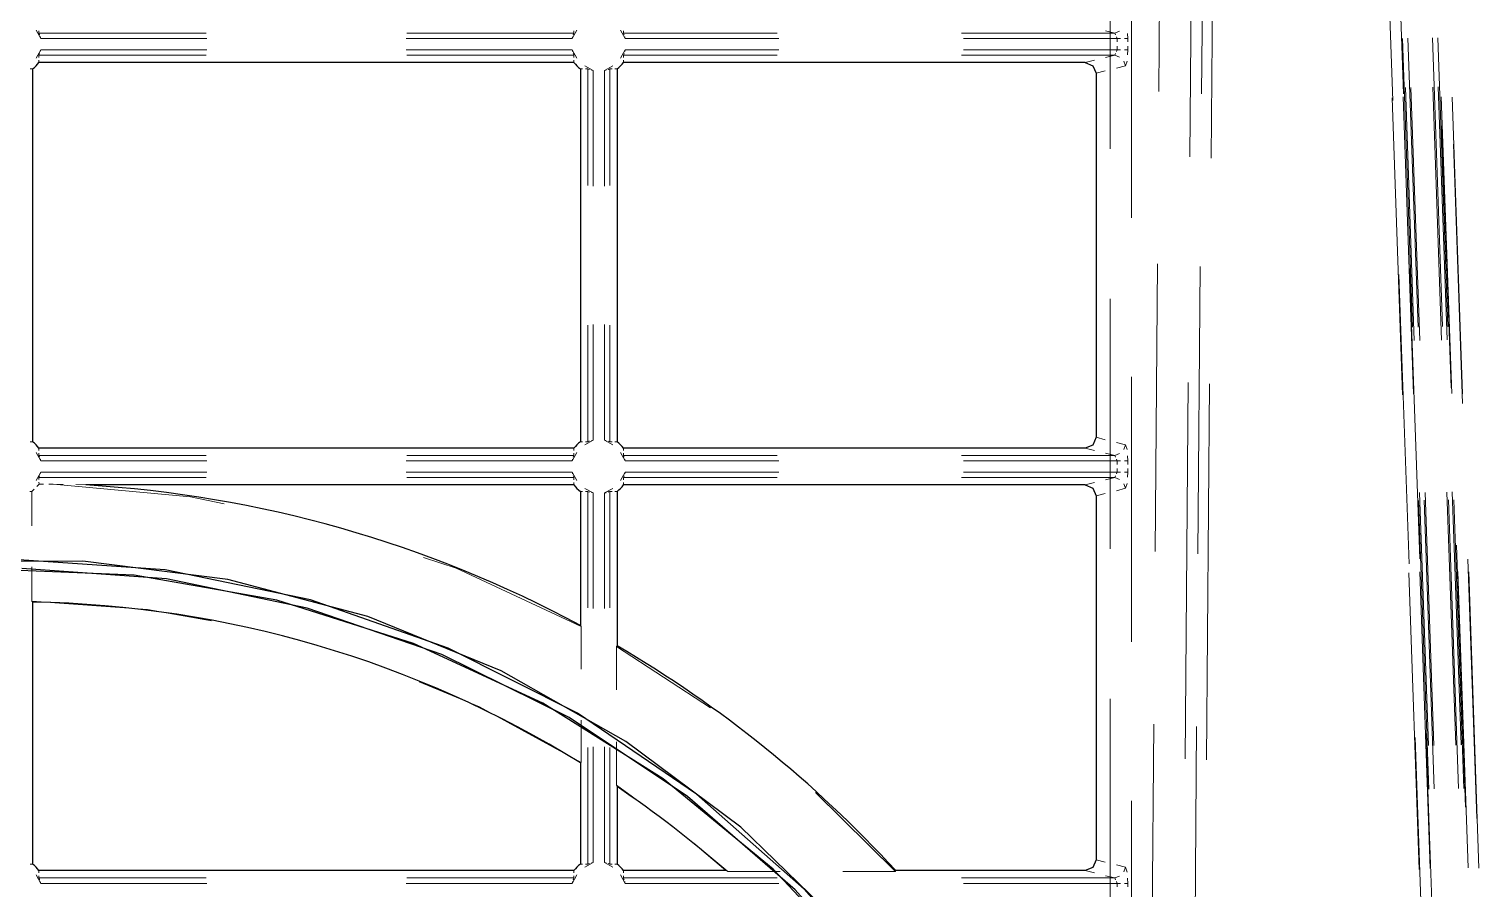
# Model space of a CAD drawing. Header units: millimetres. Extents: x 0 to 1989, y -338 to 950.
# Drawn here: x 850.9 to 984.9, y 336.6 to 416 of the extents above; entities that cross this region are included whole.
import ezdxf

# ---------------------------------------------------------------- set-up
doc = ezdxf.new("R2010")
doc.units = ezdxf.units.MM
doc.layers.add('DETAIL', color=8, linetype='Continuous')
doc.layers.add('FINE', color=9, linetype='Continuous')

msp = doc.modelspace()

# ---------------------------------------------------------------- linework, layer by layer
at = {"layer": 'DETAIL', "lineweight": 25}
for p, q in [((901.27, 412.88), (851.85, 412.88)), ((948.49, 412.88), (905.85, 412.88)), ((851.26, 412.29), (851.26, 377.87)), ((901.86, 412.29), (901.86, 377.87)), ((905.26, 412.29), (905.26, 377.87)), ((949.5, 411.89), (949.5, 378.28)), ((901.27, 377.28), (851.85, 377.28)), ((948.49, 377.28), (905.85, 377.28)), ((901.27, 373.88), (856.18, 373.88)), ((948.49, 373.88), (905.85, 373.88)), ((901.86, 373.29), (901.86, 360.92)), ((905.26, 373.29), (905.26, 359.02)), ((949.5, 372.89), (949.5, 339.28)), ((851.26, 363.07), (851.26, 338.87)), ((901.86, 348.23), (901.86, 338.87)), ((905.26, 346.03), (905.26, 338.87)), ((901.27, 338.28), (851.85, 338.28)), ((915.29, 338.28), (905.85, 338.28)), ((948.49, 338.28), (930.99, 338.28))]:
    msp.add_line(p, q, dxfattribs=at)
for points in [[(851.26, 412.29, 0.073339), (851.85, 412.88)], [(901.27, 412.88, 0.07335), (901.86, 412.29)], [(905.26, 412.29, 0.073339), (905.85, 412.88)], [(851.85, 377.28, 0.07335), (851.26, 377.87)], [(901.86, 377.87, 0.073339), (901.27, 377.28)], [(905.85, 377.28, 0.073662), (905.26, 377.87)], [(901.86, 360.92, 0.108704), (856.18, 373.88)], [(901.27, 373.88, 0.073246), (901.86, 373.29)], [(905.26, 373.29, 0.073581), (905.85, 373.88)], [(901.86, 348.23, 0.134913), (851.26, 363.07)], [(930.99, 338.28, 0.075183), (905.26, 359.02)], [(915.29, 338.28, 0.031893), (905.26, 346.03)], [(851.85, 338.28, 0.07335), (851.26, 338.87)], [(901.86, 338.87, 0.073339), (901.27, 338.28)], [(905.85, 338.28, 0.073662), (905.26, 338.87)]]:
    msp.add_lwpolyline(points, format="xyb", dxfattribs=at)
for points in [[(948.49, 412.88), (949.21, 412.59), (949.5, 411.89)], [(949.5, 378.28), (949.21, 377.57), (948.49, 377.28)], [(948.49, 373.88), (949.21, 373.59), (949.5, 372.89)], [(950.79, 284.89), (946.98, 298.42), (941.51, 311.02), (934.54, 322.59), (926.21, 333.05), (916.67, 342.28), (906.06, 350.2), (894.54, 356.72), (882.24, 361.73), (869.31, 365.14), (855.91, 366.85), (842.18, 366.78)], [(950.79, 280), (947.64, 293.57), (942.81, 306.3), (936.44, 318.09), (928.68, 328.82), (919.66, 338.41), (909.52, 346.75), (898.4, 353.73), (886.46, 359.26), (873.82, 363.24), (860.63, 365.55), (847.02, 366.11)], [(938.85, 211.41), (944.85, 223.35), (949.28, 236.11), (952.04, 249.56), (952.98, 263.58), (952.03, 277.54), (949.26, 290.94), (944.8, 303.68), (938.78, 315.61), (931.32, 326.62), (922.55, 336.57), (912.6, 345.34), (901.59, 352.8), (889.66, 358.82), (876.92, 363.28), (863.51, 366.05), (849.56, 367)], [(938.38, 212.31), (944.2, 224.08), (948.5, 236.52), (951.18, 249.5), (952.15, 262.87), (951.34, 276.46), (948.64, 290.14), (944.14, 303.33), (938.04, 315.51), (930.52, 326.6), (921.7, 336.5), (911.76, 345.13), (900.83, 352.4), (889.06, 358.23), (876.62, 362.52), (863.64, 365.2), (850.27, 366.18)], [(949.5, 339.28), (949.21, 338.57), (948.49, 338.28)]]:
    msp.add_lwpolyline(points, dxfattribs=at)
at = {"layer": 'FINE', "lineweight": 9}
for p, q in [((958.16, 404.17), (959, 508.36)), ((960.98, 508.25), (960.14, 404.06)), ((955.5, 436.78), (955.29, 410.22)), ((977.9, 409.99), (976.96, 436.82)), ((959.25, 410), (959.47, 436.55)), ((975.98, 436.08), (976.92, 409.36)), ((950.79, 427.99), (950.79, 404.91)), ((952.77, 398.54), (952.77, 423.01)), ((852.01, 415.1), (851.58, 415.88)), ((851.85, 415.81), (851.85, 415.6)), ((867.3, 415.6), (851.85, 415.6)), ((901.27, 415.6), (885.83, 415.6)), ((901.54, 415.88), (901.11, 415.1)), ((901.11, 415.1), (901.15, 415.26)), ((901.27, 415.6), (901.27, 415.81)), ((906.01, 415.1), (905.58, 415.88)), ((905.85, 415.81), (905.85, 415.6)), ((920.04, 415.6), (905.85, 415.6)), ((951.24, 415.6), (951.68, 415.78)), ((951.24, 415.6), (951.3, 415.44)), ((951.38, 415.26), (951.44, 415.1)), ((952.43, 415.1), (952.4, 415.57)), ((851.58, 413.28), (852.01, 414.06)), ((852.01, 414.06), (851.97, 413.91)), ((852.01, 415.1), (867.35, 415.1)), ((867.35, 414.06), (852.01, 414.06)), ((885.77, 415.1), (901.11, 415.1)), ((901.11, 414.06), (885.77, 414.06)), ((901.11, 414.06), (901.54, 413.28)), ((905.58, 413.28), (906.01, 414.06)), ((906.01, 414.06), (905.97, 413.91)), ((906.01, 415.1), (920.2, 415.1)), ((920.2, 414.06), (906.01, 414.06)), ((937.24, 415.1), (951.44, 415.1)), ((951.44, 414.06), (937.24, 414.06)), ((951.44, 414.06), (951.38, 413.91)), ((951.44, 415.1), (951.75, 415.1)), ((951.44, 415.1), (951.44, 414.78)), ((951.44, 414.39), (951.44, 414.06)), ((951.44, 414.06), (951.75, 414.06)), ((952.12, 415.1), (952.43, 415.1)), ((952.12, 414.06), (952.43, 414.06)), ((952.4, 413.59), (952.43, 414.06)), ((952.43, 414.78), (952.43, 415.1)), ((952.43, 414.06), (952.43, 414.39)), ((978.74, 388.44), (977.8, 415.1)), ((978.3, 415.12), (979.24, 388.46)), ((981.5, 388.5), (980.58, 415.15)), ((981.08, 415.15), (982, 388.5)), ((851.85, 413.56), (867.3, 413.56)), ((851.85, 413.35), (851.85, 413.56)), ((851.85, 412.88), (851.85, 413.1)), ((885.83, 413.56), (901.27, 413.56)), ((901.27, 413.56), (901.27, 413.35)), ((901.27, 413.1), (901.27, 412.88)), ((902.26, 412.56), (903.04, 412.14)), ((904.08, 412.14), (904.86, 412.56)), ((905.85, 413.56), (920.04, 413.56)), ((905.85, 413.35), (905.85, 413.56)), ((905.85, 412.88), (905.85, 413.1)), ((937.06, 413.56), (951.24, 413.56)), ((949.35, 413.1), (948.49, 412.88)), ((951.24, 413.56), (950.38, 413.35)), ((951.3, 413.72), (951.24, 413.56)), ((951.24, 413.56), (951.68, 413.38)), ((951.38, 412.35), (952.23, 412.57)), ((952.05, 413), (952.23, 412.57)), ((952.23, 412.57), (952.37, 413.02)), ((851.05, 412.29), (851.26, 412.29)), ((902.07, 412.29), (901.86, 412.29)), ((902.54, 412.29), (902.33, 412.29)), ((902.54, 412.29), (902.54, 401.53)), ((903.04, 412.14), (902.88, 412.17)), ((903.04, 401.48), (903.04, 412.14)), ((904.08, 412.14), (904.08, 401.48)), ((904.58, 401.53), (904.58, 412.29)), ((904.58, 412.29), (904.79, 412.29)), ((905.05, 412.29), (905.26, 412.29)), ((949.5, 411.89), (950.35, 412.1)), ((978.09, 410.59), (978.9, 387.22)), ((979.4, 387.21), (978.59, 410.58)), ((980.61, 410.61), (981.42, 387.25)), ((981.92, 387.27), (981.11, 410.63)), ((977.82, 382.21), (976.86, 409.61)), ((977.86, 409.7), (978.82, 382.3)), ((982.35, 382.32), (981.39, 409.7)), ((982.39, 409.68), (983.35, 382.3)), ((981.44, 407.04), (982.29, 382.84)), ((983.34, 381.39), (982.51, 405.33)), ((955.17, 394.29), (954.95, 367.74)), ((958.91, 367.51), (959.13, 394.06)), ((979.4, 367.05), (978.46, 393.88)), ((977.48, 393.32), (978.42, 366.59)), ((950.79, 391.06), (950.79, 367.98)), ((902.54, 388.63), (902.54, 377.87)), ((903.04, 378.03), (903.04, 388.69)), ((904.08, 388.69), (904.08, 378.03)), ((904.58, 377.87), (904.58, 388.63)), ((952.77, 359.39), (952.77, 383.86)), ((957.72, 348.61), (958, 383.34)), ((959.98, 383.22), (959.7, 348.49)), ((851.26, 377.87), (851.05, 377.87)), ((901.86, 377.87), (902.07, 377.87)), ((903.04, 378.03), (902.26, 377.6)), ((902.33, 377.87), (902.54, 377.87)), ((904.08, 378.03), (904.24, 377.99)), ((904.86, 377.6), (904.08, 378.03)), ((904.79, 377.87), (904.58, 377.87)), ((905.26, 377.87), (905.05, 377.87)), ((950.35, 378.06), (949.5, 378.28)), ((952.23, 377.6), (951.38, 377.81)), ((852.01, 376.1), (851.58, 376.88)), ((851.85, 377.28), (851.85, 377.07)), ((851.85, 376.81), (851.85, 376.6)), ((867.3, 376.6), (851.85, 376.6)), ((901.27, 376.6), (885.83, 376.6)), ((901.54, 376.88), (901.11, 376.1)), ((901.27, 377.07), (901.27, 377.28)), ((901.27, 376.6), (901.27, 376.81)), ((906.01, 376.1), (905.58, 376.88)), ((905.85, 377.28), (905.85, 377.07)), ((905.85, 376.81), (905.85, 376.6)), ((920.04, 376.6), (905.85, 376.6)), ((951.24, 376.6), (937.06, 376.6)), ((948.49, 377.28), (949.35, 377.07)), ((950.38, 376.81), (951.24, 376.6)), ((951.24, 376.6), (951.68, 376.78)), ((951.24, 376.6), (951.3, 376.44)), ((952.05, 377.16), (952.23, 377.6)), ((952.37, 377.14), (952.23, 377.6)), ((952.43, 376.1), (952.4, 376.57)), ((851.58, 374.28), (852.01, 375.06)), ((852.01, 375.06), (851.97, 374.91)), ((852.01, 376.1), (867.35, 376.1)), ((867.35, 375.06), (852.01, 375.06)), ((885.77, 376.1), (901.11, 376.1)), ((901.11, 375.06), (885.77, 375.06)), ((901.11, 376.1), (901.15, 376.26)), ((901.11, 375.06), (901.54, 374.28)), ((905.58, 374.28), (906.01, 375.06)), ((906.01, 375.06), (905.97, 374.91)), ((906.01, 376.1), (920.2, 376.1)), ((920.2, 375.06), (906.01, 375.06)), ((937.24, 376.1), (951.44, 376.1)), ((951.44, 375.06), (937.24, 375.06)), ((951.38, 376.26), (951.44, 376.1)), ((951.44, 375.06), (951.38, 374.91)), ((951.44, 376.1), (951.75, 376.1)), ((951.44, 376.1), (951.44, 375.78)), ((951.44, 375.39), (951.44, 375.06)), ((951.44, 375.06), (951.75, 375.06)), ((952.12, 376.1), (952.43, 376.1)), ((952.12, 375.06), (952.43, 375.06)), ((952.4, 374.59), (952.43, 375.06)), ((952.43, 375.78), (952.43, 376.1)), ((952.43, 375.06), (952.43, 375.39)), ((851.66, 373.73), (851.86, 373.95)), ((851.85, 374.56), (867.3, 374.56)), ((851.85, 374.37), (851.85, 374.56)), ((851.86, 373.95), (851.85, 374.14)), ((852.26, 373.95), (851.86, 373.95)), ((853.16, 373.95), (852.75, 373.95)), ((853.16, 373.95), (854.1, 373.93)), ((855.24, 373.91), (856.18, 373.88)), ((885.83, 374.56), (901.27, 374.56)), ((901.27, 374.56), (901.27, 374.35)), ((901.27, 374.1), (901.27, 373.88)), ((905.85, 374.56), (920.04, 374.56)), ((905.85, 374.35), (905.85, 374.56)), ((905.85, 373.88), (905.85, 374.1)), ((949.35, 374.1), (948.49, 373.88)), ((951.3, 374.72), (951.24, 374.56)), ((951.24, 374.56), (951.68, 374.38)), ((952.05, 374), (952.23, 373.57)), ((952.23, 373.57), (952.37, 374.02)), ((851, 373.29), (851.19, 373.29)), ((851.19, 373.29), (851.41, 373.48)), ((851.19, 373.29), (851.19, 370.12)), ((902.07, 373.29), (901.86, 373.29)), ((902.26, 373.56), (903.04, 373.14)), ((902.54, 373.29), (902.33, 373.29)), ((902.54, 373.29), (902.54, 362.53)), ((903.04, 373.14), (902.88, 373.17)), ((903.04, 362.48), (903.04, 373.14)), ((904.08, 373.14), (904.86, 373.56)), ((904.08, 373.14), (904.08, 362.48)), ((904.58, 362.53), (904.58, 373.29)), ((904.58, 373.29), (904.79, 373.29)), ((905.05, 373.29), (905.26, 373.29)), ((949.5, 372.89), (950.35, 373.1)), ((951.38, 373.35), (952.23, 373.57)), ((980.23, 345.79), (979.3, 372.45)), ((979.39, 373.2), (980.21, 349.83)), ((979.8, 372.47), (980.73, 345.82)), ((980.71, 349.82), (979.89, 373.19)), ((981.91, 373.23), (982.73, 349.86)), ((982.98, 345.87), (982.06, 372.51)), ((983.23, 349.89), (982.41, 373.25)), ((982.56, 372.51), (983.48, 345.86)), ((982.79, 368.32), (983.64, 344.13)), ((984.67, 343.09), (983.84, 367.03)), ((851.19, 366.31), (851.19, 363.14)), ((979.36, 338.37), (978.4, 365.77)), ((979.4, 365.86), (980.36, 338.46)), ((983.87, 338.52), (982.92, 365.89)), ((983.92, 365.87), (984.87, 338.49)), ((851.19, 363.14), (851.21, 363.12)), ((851.24, 363.09), (851.26, 363.07)), ((901.88, 360.88), (901.86, 360.92)), ((901.93, 360.8), (901.91, 360.84)), ((901.93, 360.8), (901.93, 356.89)), ((905.19, 358.98), (905.21, 358.99)), ((905.19, 358.98), (913.88, 353.31)), ((905.19, 358.98), (905.19, 354.97)), ((905.24, 359), (905.26, 359.02)), ((950.79, 354.13), (950.79, 284.89)), ((901.93, 352.18), (901.93, 348.27)), ((954.83, 351.8), (954.61, 325.25)), ((958.58, 325.02), (958.79, 351.58)), ((980.9, 324.11), (979.96, 350.94)), ((902.54, 349.63), (902.54, 338.87)), ((903.04, 339.03), (903.04, 349.69)), ((904.08, 349.69), (904.08, 339.03)), ((904.58, 338.87), (904.58, 349.63)), ((905.19, 350.17), (905.19, 346.16)), ((978.98, 350.56), (979.91, 323.83)), ((901.93, 348.27), (901.91, 348.25)), ((901.88, 348.24), (901.86, 348.23)), ((905.19, 346.16), (908.48, 343.78)), ((905.19, 346.16), (905.21, 346.12)), ((905.24, 346.07), (905.26, 346.03)), ((923.57, 345.5), (930.96, 338.21)), ((912.34, 340.8), (915.47, 338.21)), ((903.04, 339.03), (902.26, 338.6)), ((904.08, 339.03), (904.24, 338.99)), ((904.86, 338.6), (904.08, 339.03)), ((950.35, 339.06), (949.5, 339.28)), ((851.26, 338.87), (851.05, 338.87)), ((852.01, 337.1), (851.58, 337.88)), ((851.85, 338.28), (851.85, 338.07)), ((851.85, 337.81), (851.85, 337.6)), ((867.3, 337.6), (851.85, 337.6)), ((901.27, 337.6), (885.83, 337.6)), ((901.54, 337.88), (901.11, 337.1)), ((901.27, 338.07), (901.27, 338.28)), ((901.27, 337.6), (901.27, 337.81)), ((901.86, 338.87), (902.07, 338.87)), ((902.33, 338.87), (902.54, 338.87)), ((904.79, 338.87), (904.58, 338.87)), ((905.26, 338.87), (905.05, 338.87)), ((906.01, 337.1), (905.58, 337.88)), ((905.85, 338.28), (905.85, 338.07)), ((905.85, 337.81), (905.85, 337.6)), ((920.04, 337.6), (905.85, 337.6)), ((915.35, 338.26), (915.29, 338.28)), ((915.47, 338.21), (915.42, 338.23)), ((920.31, 338.21), (915.47, 338.21)), ((930.96, 338.21), (926.12, 338.21)), ((930.96, 338.21), (930.97, 338.23)), ((930.98, 338.26), (930.99, 338.28)), ((948.49, 338.28), (949.35, 338.07)), ((951.24, 337.6), (951.68, 337.78)), ((951.24, 337.6), (951.3, 337.44)), ((952.23, 338.6), (951.38, 338.81)), ((952.05, 338.16), (952.23, 338.6)), ((952.37, 338.14), (952.23, 338.6)), ((952.43, 337.1), (952.4, 337.57)), ((852.01, 337.1), (867.35, 337.1)), ((885.77, 337.1), (901.11, 337.1)), ((901.11, 337.1), (901.15, 337.26)), ((906.01, 337.1), (920.2, 337.1)), ((951.38, 337.26), (951.44, 337.1)), ((951.44, 337.1), (951.75, 337.1)), ((952.12, 337.1), (952.43, 337.1)), ((952.43, 336.78), (952.43, 337.1))]:
    msp.add_line(p, q, dxfattribs=at)
for points in [[(851.85, 415.6), (851.86, 415.57), (851.89, 415.49), (851.91, 415.44)], [(851.97, 415.26), (851.98, 415.22), (852.01, 415.1)], [(901.21, 415.44), (901.24, 415.53), (901.27, 415.59), (901.27, 415.6)], [(905.85, 415.6), (905.86, 415.57), (905.89, 415.49), (905.91, 415.44)], [(905.97, 415.26), (905.98, 415.22), (906.01, 415.1)], [(950.38, 415.81), (951.24, 415.6), (937.06, 415.6)], [(901.15, 413.91), (901.14, 413.95), (901.11, 414.06)], [(851.91, 413.72), (851.88, 413.63), (851.86, 413.57), (851.85, 413.56)], [(901.27, 413.56), (901.26, 413.6), (901.23, 413.67), (901.21, 413.72)], [(905.91, 413.72), (905.88, 413.63), (905.86, 413.57), (905.85, 413.56)], [(902.7, 412.23), (902.61, 412.26), (902.55, 412.29), (902.54, 412.29)], [(904.24, 412.18), (904.2, 412.16), (904.08, 412.14)], [(904.58, 412.29), (904.55, 412.28), (904.47, 412.25), (904.42, 412.23)], [(902.54, 377.87), (902.57, 377.89), (902.65, 377.91), (902.7, 377.93)], [(902.88, 377.99), (902.92, 378), (903.04, 378.03)], [(904.42, 377.93), (904.51, 377.9), (904.57, 377.88), (904.58, 377.87)], [(851.85, 376.6), (851.86, 376.57), (851.89, 376.49), (851.91, 376.44)], [(901.21, 376.44), (901.24, 376.53), (901.27, 376.59), (901.27, 376.6)], [(905.85, 376.6), (905.86, 376.57), (905.89, 376.49), (905.91, 376.44)], [(851.97, 376.26), (851.98, 376.22), (852.01, 376.1)], [(901.15, 374.91), (901.14, 374.95), (901.11, 375.06)], [(905.97, 376.26), (905.98, 376.22), (906.01, 376.1)], [(851.91, 374.72), (851.88, 374.63), (851.86, 374.57), (851.85, 374.56)], [(853.16, 373.95), (865.84, 372.8), (868.96, 372.15)], [(901.27, 374.56), (901.26, 374.6), (901.23, 374.67), (901.21, 374.72)], [(905.91, 374.72), (905.88, 374.63), (905.86, 374.57), (905.85, 374.56)], [(937.06, 374.56), (951.24, 374.56), (950.38, 374.35)], [(902.7, 373.23), (902.61, 373.26), (902.55, 373.29), (902.54, 373.29)], [(904.24, 373.18), (904.2, 373.16), (904.08, 373.14)], [(904.58, 373.29), (904.55, 373.28), (904.47, 373.25), (904.42, 373.23)], [(887.37, 367.19), (890.39, 366.19), (901.93, 360.8)], [(851.19, 363.14), (861.86, 362.39), (867.78, 361.33)], [(886.98, 355.7), (892.54, 353.4), (901.93, 348.27)], [(952.77, 266.48), (952.77, 271.32), (952.77, 344.72)], [(902.54, 338.87), (902.57, 338.89), (902.65, 338.91), (902.7, 338.93)], [(902.88, 338.99), (902.92, 339), (903.04, 339.03)], [(904.42, 338.93), (904.51, 338.9), (904.57, 338.88), (904.58, 338.87)], [(851.85, 337.6), (851.86, 337.57), (851.89, 337.49), (851.91, 337.44)], [(901.21, 337.44), (901.24, 337.53), (901.27, 337.59), (901.27, 337.6)], [(905.85, 337.6), (905.86, 337.57), (905.89, 337.49), (905.91, 337.44)], [(950.38, 337.81), (951.24, 337.6), (937.06, 337.6)], [(851.97, 337.26), (851.98, 337.22), (852.01, 337.1)], [(905.97, 337.26), (905.98, 337.22), (906.01, 337.1)], [(937.24, 337.1), (951.44, 337.1), (951.44, 336.78)]]:
    msp.add_lwpolyline(points, dxfattribs=at)

doc.saveas('drawing.dxf')
